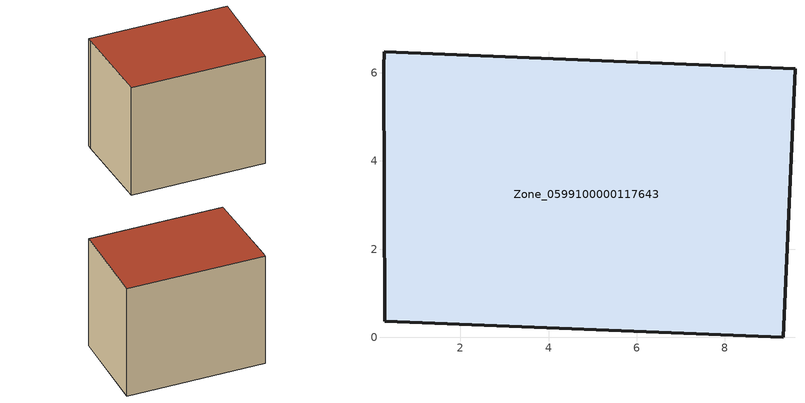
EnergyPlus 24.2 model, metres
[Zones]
Zone_0599100000117643
 floor ground (C_G): 9.32,0 0.29,0.36 0.25,6.13 0.27,6.48 9.59,6.09 z1.33
 wall outside (C_F): 9.32,0 9.59,6.09 0.27,6.48 0.25,6.13 0.29,0.36 9.32,0 z1.33:9.29
 roof outside (C_R): 0.29,0.36 9.32,0 9.59,6.09 0.27,6.48 0.25,6.13 z9.29
[BUILDING]
Pand.0599100000117643: North Axis=0; Terrain=City; Loads Convergence Tolerance Value=0.04; Temperature Convergence Tolerance Value=0.4; Solar Distribution=FullExterior; Maximum Number of Warmup Days=25; Minimum Number of Warmup Days=1
[Site:Location]
Rotterdam.The.Hague.AP_ZH_NLD Design_Conditions: Latitude=51.96; Longitude=4.45; Time Zone=1; Elevation=-4.5
[SITE:GROUNDTEMPERATURE:BUILDINGSURFACE]
18, 18, 18, 18, 18, 18, 18, 18, 18, 18, 18, 18
[MATERIAL] Thermal Absorptance=0.9; Solar Absorptance=0.7; Visible Absorptance=0.7
Name | Roughness | Thickness | Conductivity | Density | Specific Heat
G.TI.1965-1974 | MediumSmooth | 0.15 | 0.882353 | 540 | 1210
F.TI.1965-1974 | Rough | 0.3 | 0.697674 | 1920 | 840
R.TI.1965-1974 | MediumRough | 0.2 | 0.232558 | 1500 | 1000
[CONSTRUCTION]
C_G: G.TI.1965-1974
C_F: F.TI.1965-1974
C_R: R.TI.1965-1974
[ZONE]
Zone_0599100000117643: Type=1; Multiplier=1; Ceiling Height=Autocalculate; Volume=Autocalculate; Floor Area=autocalculate; Part of Total Floor Area=Yes
[ZONEINFILTRATION:DESIGNFLOWRATE]
Infil_Zone_0599100000117643: Zone or ZoneList or Space or SpaceList=Zone_0599100000117643; Schedule=AlwaysOn; Design Flow Rate Calculation Method=Flow/Area; Flow Rate per Floor Area=0.003; Constant Term Coefficient=1; Temperature Term Coefficient=0; Velocity Term Coefficient=0; Velocity Squared Term Coefficient=0
[HVACTEMPLATE:ZONE:IDEALLOADSAIRSYSTEM]
Zone_0599100000117643: Maximum Heating Supply Air Temperature=50; Minimum Cooling Supply Air Temperature=13; Maximum Heating Supply Air Humidity Ratio=0.0156; Minimum Cooling Supply Air Humidity Ratio=0.0077; Heating Limit=NoLimit; Cooling Limit=NoLimit; Dehumidification Control Type=ConstantSensibleHeatRatio; Cooling Sensible Heat Ratio=0.7; Dehumidification Setpoint=60; Humidification Control Type=None; Humidification Setpoint=30; Outdoor Air Method=None; Outdoor Air Flow Rate per Person=0.00944; Outdoor Air Flow Rate per Zone Floor Area=0; Outdoor Air Flow Rate per Zone=0; Demand Controlled Ventilation Type=None; Outdoor Air Economizer Type=NoEconomizer; Heat Recovery Type=None; Sensible Heat Recovery Effectiveness=0.7; Latent Heat Recovery Effectiveness=0.65
[ZONECONTROL:THERMOSTAT]
ThermostatControl_Zone_0599100000117643: Zone or ZoneList=Zone_0599100000117643; Control Type Schedule=DualSetpointControlType; Control 1=Thermostat_Zone_0599100000117643; Temperature Difference Between Cutout And Setpoint=0
[THERMOSTATSETPOINT:DUALSETPOINT]
Thermostat_Zone_0599100000117643: Heating Setpoint Temperature Schedule=HeatingSetpoint_Zone_0599100000117643; Cooling Setpoint Temperature Schedule=CoolingSetpoint_Zone_0599100000117643
[SCHEDULE:COMPACT]
HeatingSetpoint_Zone_0599100000117643: Through: 12/31, For: AllDays, Until: 24:00, 21
CoolingSetpoint_Zone_0599100000117643: Through: 12/31, For: AllDays, Until: 24:00, 24
DualSetpointControlType: Through: 12/31, For: AllDays, Until: 24:00, 4
AlwaysOn: Through: 12/31, For: AllDays, Until: 24:00, 1
